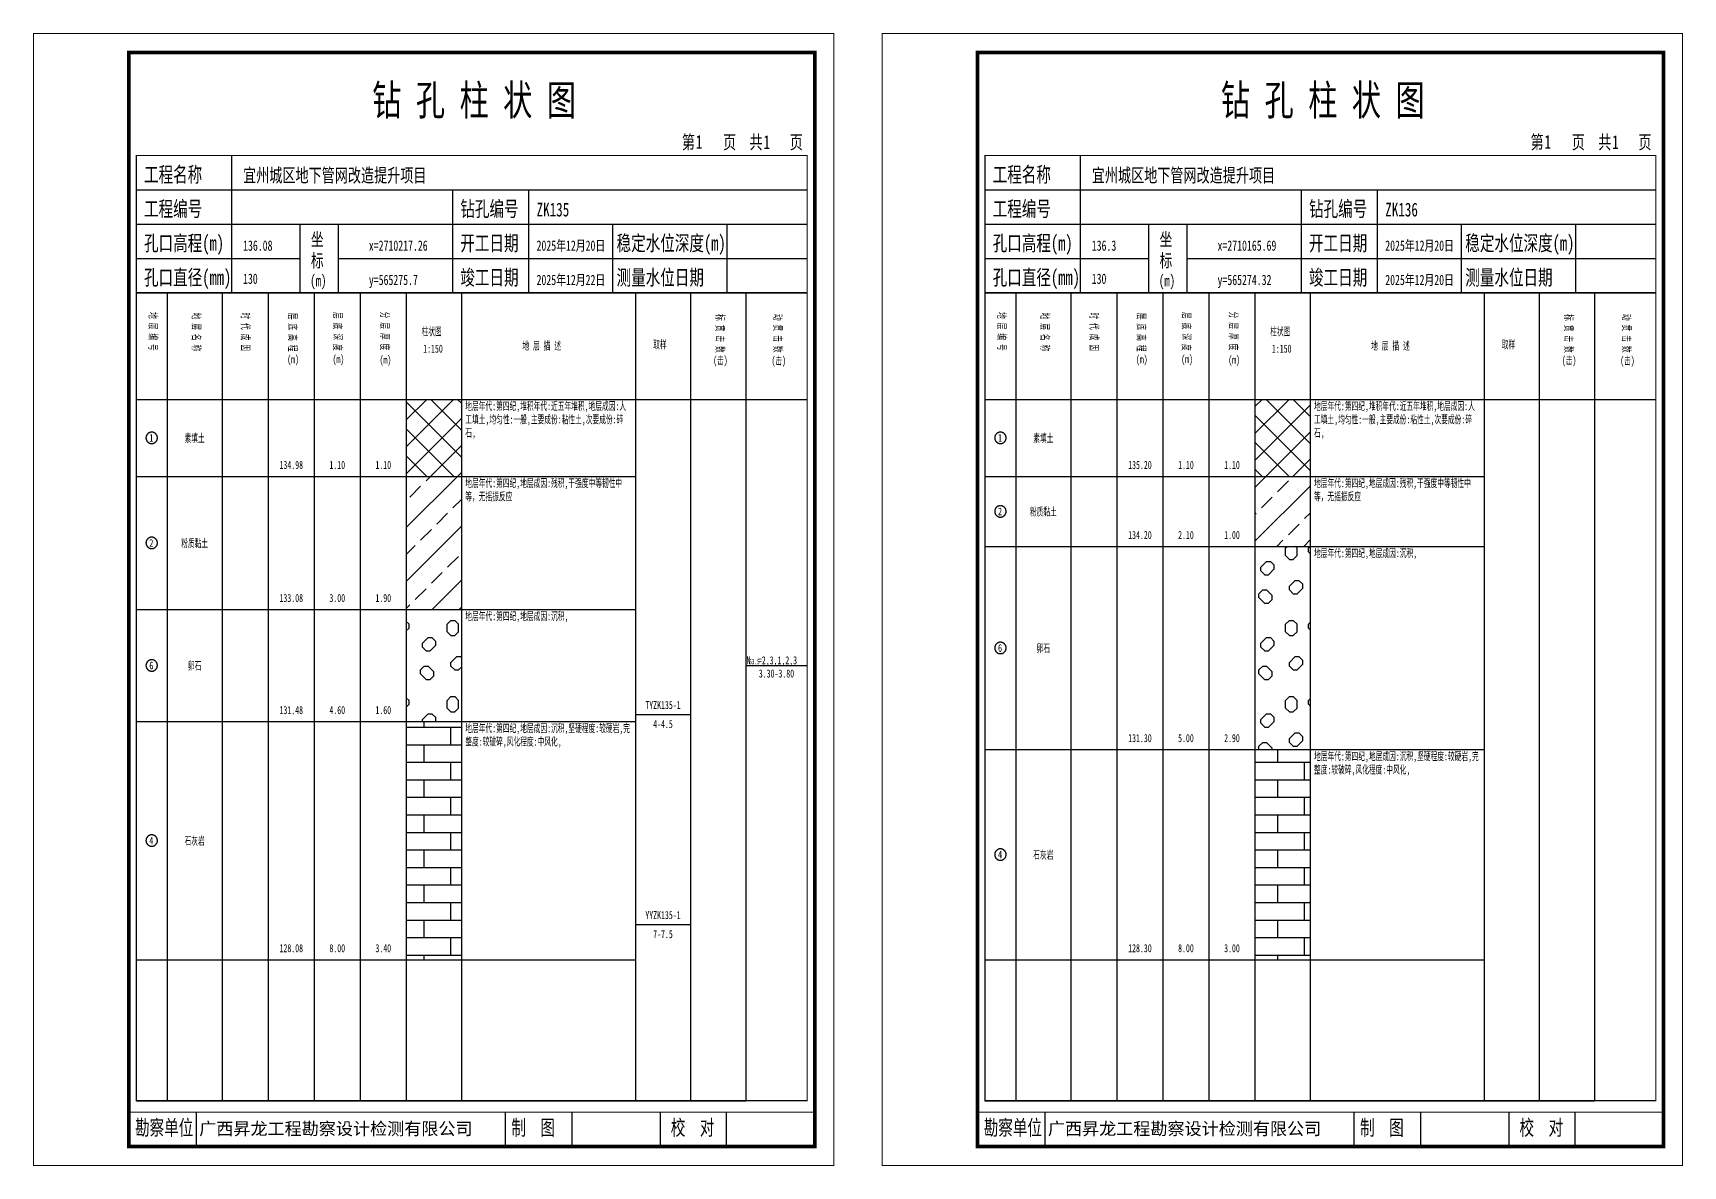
# Model space of a CAD drawing. Header units: millimetres. Extents: x 0 to 2711117, y 0 to 567555.
# Drawn here: x 35184.3 to 35617.3, y -0.1 to 297.1 of the extents above; entities that cross this region are included whole.
import ezdxf
from ezdxf.enums import TextEntityAlignment as Align

# ---------------------------------------------------------------- set-up
doc = ezdxf.new("R2010")
doc.units = ezdxf.units.MM
doc.layers.add('GICAD_POU_TEXTS', color=7, linetype='Continuous')
doc.layers.add('勘察点图例', color=7, linetype='Continuous')
doc.styles.add('HEAD_FONT', font='simfang.ttf', dxfattribs={"width": 0.6})
doc.styles.add('HEAD_FONT2', font='simfang.ttf', dxfattribs={"width": 0.6})
doc.styles.add('HT', font='simhei.ttf')
doc.styles.add('LZ_FONT', font='simfang.ttf', dxfattribs={"width": 0.7, "height": 8})
doc.styles.add('成果图图块', font='simfang.ttf', dxfattribs={"height": 2.5})
doc.styles.add('成果图表体', font='simfang.ttf', dxfattribs={"width": 0.6, "height": 2.1})
pattern_1 = [(45, (0, 0), (-3.5355339, 3.5355339), []), (135, (0, 0), (-3.5355339, -3.5355339), [])]
pattern_2 = [(45, (0, 0), (-7.0710678, 7.0710678), []), (45, (7.071, 0), (-7.0710678, 7.0710678), [4, -2])]
pattern_3 = [(0, (0, 0), (0, 20), [2, -18]), (45, (2, 0), (-20.0000005, 2e-15), [1.414214, -26.870058]), (135, (0, 0), (-2e-15, -20.0000005), [1.414214, -26.870058]), (90, (-1, 1), (-20, 1e-15), [1, -19]), (135, (7.5, 7.5), (-2e-15, -20.0000005), [2.12132, -26.162951]), (90, (3, 1), (-20, 1e-15), [1, -19]), (45, (-1, 2), (-20.0000005, 2e-15), [1.414214, -26.870058]), (0, (0, 3), (0, 20), [2, -18]), (135, (3, 2), (-2e-15, -20.0000005), [1.414214, -26.870058]), (45, (15, -1), (-20.0000005, 2e-15), [1.414214, -26.870058]), (90, (16, 0), (-20, 1e-15), [2, -18]), (135, (16, 2), (-2e-15, -20.0000005), [1.414214, -26.870058]), (0, (14, -1), (0, 20), [1, -19]), (0, (14, 3), (0, 20), [1, -19]), (135, (14, -1), (-2e-15, -20.0000005), [1.414214, -26.870058]), (90, (13, 0), (-20, 1e-15), [2, -18]), (45, (13, 2), (-20.0000005, 2e-15), [1.414214, -26.870058]), (0, (7.5, 7.5), (0, 20), [1, -19]), (45, (8.5, 7.5), (-20.0000005, 2e-15), [1.414214, -26.870058]), (90, (9.5, 8.5), (-20, 1e-15), [1, -19]), (135, (9.5, 9.5), (-2e-15, -20.0000005), [2.12132, -26.162951]), (0, (7, 11), (0, 20), [1, -19]), (90, (6, 9), (-20, 1e-15), [1, -19]), (45, (6, 10), (-20.0000005, 2e-15), [1.414214, -26.870058]), (0, (15, 10), (0, 20), [1, -19]), (45, (16, 10), (-20.0000005, 2e-15), [2.12132, -26.162951]), (90, (17.5, 11.5), (-20, 1e-15), [1, -19]), (135, (15, 10), (-2e-15, -20.0000005), [1.414214, -26.870058]), (90, (14, 11), (-20, 1e-15), [1, -19]), (45, (14, 12), (-20.0000005, 2e-15), [2.12132, -26.162951]), (0, (15.5, 13.5), (0, 20), [1, -19]), (135, (17.5, 12.5), (-2e-15, -20.0000005), [1.414214, -26.870058]), (0, (7.5, 15), (0, 20), [1, -19]), (135, (7.5, 15), (-2e-15, -20.0000005), [1.414214, -26.870058]), (90, (6.5, 16), (-20, 1e-15), [1, -19]), (45, (6.5, 17), (-20.0000005, 2e-15), [2.12132, -26.162951]), (0, (8, 18.5), (0, 20), [1, -19]), (135, (10, 17.5), (-2e-15, -20.0000005), [1.414214, -26.870058]), (90, (10, 16.5), (-20, 1e-15), [1, -19]), (45, (8.5, 15), (-20.0000005, 2e-15), [2.12132, -26.162951])]
pattern_4 = [(0, (0, 0), (0, 4.6), []), (90, (0, 0), (-7, 4.6), [4.6, -4.6])]

# ---------------------------------------------------------------- blocks, each defined once
blk = doc.blocks.new('ZK135')
for p, q in [((52, 229), (52, 265)), ((27, 256), (203, 256)), ((110, 229), (110, 256)), ((130, 229), (130, 256)), ((27, 247), (203, 247)), ((70, 229), (70, 247)), ((80, 229), (80, 247)), ((152, 229), (152, 247)), ((182, 229), (182, 247)), ((27, 238), (70, 238)), ((80, 238), (203, 238)), ((27, 229), (35.05, 229)), ((35.05, 229), (35.05, 17)), ((35.05, 229), (49.53, 229)), ((49.53, 229), (49.53, 17)), ((49.53, 229), (61.6, 229)), ((61.6, 229), (61.6, 17)), ((61.6, 229), (73.68, 229)), ((73.68, 229), (73.68, 17)), ((73.68, 229), (85.75, 229)), ((85.75, 229), (85.75, 17)), ((85.75, 229), (97.82, 229)), ((97.82, 229), (97.82, 17)), ((97.82, 229), (112.3, 229)), ((112.3, 229), (112.3, 17)), ((112.3, 229), (157.93, 229)), ((157.93, 229), (157.93, 17)), ((157.93, 229), (172.42, 229)), ((172.42, 229), (172.42, 17)), ((172.42, 229), (186.9, 229)), ((186.9, 229), (186.9, 17)), ((186.9, 229), (203, 229)), ((27, 201), (203, 201)), ((27, 17), (35.05, 17)), ((35.05, 17), (49.53, 17)), ((42.74, 4.95), (42.74, 13.95)), ((42.74, 4.95), (42.74, 13.95)), ((49.53, 17), (61.6, 17)), ((61.6, 17), (73.68, 17)), ((73.68, 17), (85.75, 17)), ((85.75, 17), (97.82, 17)), ((97.82, 17), (112.3, 17)), ((112.3, 17), (157.93, 17)), ((123.83, 4.95), (123.83, 13.95)), ((141.38, 4.95), (141.38, 13.95)), ((157.93, 17), (172.42, 17)), ((164.48, 4.95), (164.48, 13.95)), ((172.42, 17), (186.9, 17)), ((181.84, 4.95), (181.84, 13.95)), ((181.84, 4.95), (181.84, 13.95))]:
    blk.add_line(p, q)
for points, const_width in [([(0, 0), (210, 0), (210, 297), (0, 297)], 0.25), ([(25, 5), (205, 5), (205, 292), (25, 292)], 1), ([(27, 265), (203, 265), (203, 17), (27, 17)], 0.3)]:
    blk.add_lwpolyline(points, close=True, dxfattribs=dict(const_width=const_width))
at = {"const_width": 0.3}
for points in [[(27, 229), (203, 229)], [(25, 14), (205, 14)]]:
    blk.add_lwpolyline(points, dxfattribs=at)
at = {"style": 'LZ_FONT', "width": 0.7}
for s, height, p in [('钻 孔 柱 状 图', 8, (88.9, 275.54)), ('第', 3.6, (170.12, 266.7)), ('1', 3.6, (173.78, 266.75)), ('页', 3.6, (180.96, 266.7)), ('共', 3.6, (187.88, 266.7)), ('1', 3.6, (191.54, 266.7)), ('页', 3.6, (198.44, 266.7)), ('工程名称', 4, (29, 258)), ('宜州城区地下管网改造提升项目', 3.6, (55, 258)), ('工程编号', 4, (29, 249)), ('钻孔编号', 4, (112, 249)), ('ZK135', 3.6, (132, 249)), ('孔口高程(m)', 4, (29, 240)), ('136.08', 2.7, (55, 240)), ('坐', 3.5, (72.79, 241.24)), ('x=2710217.26', 2.7, (88, 240)), ('开工日期', 4, (112, 240)), ('2025年12月20日', 2.7, (132, 240)), ('稳定水位深度(m)', 4, (153, 240)), ('标', 3.5, (72.79, 235.7)), ('孔口直径(mm)', 4, (29, 231)), ('130', 2.7, (54.98, 231.31)), ('(m) ', 3, (72.59, 230.65)), ('竣工日期', 4, (112, 231)), ('2025年12月22日', 2.7, (132, 231)), ('测量水位日期', 4, (153, 231)), ('y=565275.7', 2.7, (88, 231)), ('勘察单位', 4, (26.65, 7.95)), ('制  图', 4, (125.4, 7.95)), ('校  对', 4, (167.22, 7.95))]:
    blk.add_text(s, height=height, dxfattribs=at).set_placement(p)
at = {"style": 'HT'}
blk.add_text('广西昇龙工程勘察设计检测有限公司', height=3.2865, dxfattribs=at).set_placement((43.48, 8.02))
at = {"char_height": 2.1, "width": 22.806, "attachment_point": 1, "rotation": 270, "style": 'HEAD_FONT'}
for s, insert in [('地 层 编 号', (32.46, 223.92)), ('地 层 名 称', (43.79, 223.76)), ('时 代 成 因', (56.67, 223.83)), ('层 底 高 程', (69.07, 223.71)), ('层 底 深 度', (80.9, 223.91)), ('分 层 厚 度', (93.26, 224.01)), ('标 贯 击 数', (181.21, 223.37)), ('动 贯 击 数', (196.38, 223.43))]:
    blk.add_mtext(s, dxfattribs=dict(at, insert=insert))
at = {"char_height": 2.1, "attachment_point": 1}
for s, insert, width, style in [('柱状图', (101.82, 219.87), 7.855, 'HEAD_FONT2'), ('取样', (162.58, 216.44), 7.855, 'HEAD_FONT2'), ('(m)', (66.58, 212.56), 4.7944, 'HEAD_FONT'), ('(m)', (78.47, 212.61), 4.7944, 'HEAD_FONT'), ('(m)', (90.81, 212.43), 4.7944, 'HEAD_FONT'), ('1:150', (102.26, 215.36), 6.9223, 'HEAD_FONT2'), ('地 层 描 述', (128.29, 216.11), 22.0781, 'HEAD_FONT2'), ('(击)', (178.33, 212.31), 7.855, 'HEAD_FONT2'), ('(击)', (193.64, 212.22), 7.855, 'HEAD_FONT2')]:
    blk.add_mtext(s, dxfattribs=dict(at, insert=insert, width=width, style=style))
blk = doc.blocks.new('ZK135_0')
at = {"color": 7}
blk.add_polyline3d([(-1.5, 0.02, 0), (-1.5, -0.06, 0), (-1.49, -0.13, 0), (-1.48, -0.2, 0), (-1.47, -0.28, 0), (-1.46, -0.35, 0), (-1.44, -0.42, 0), (-1.41, -0.49, 0), (-1.39, -0.56, 0), (-1.36, -0.63, 0), (-1.32, -0.69, 0), (-1.29, -0.76, 0), (-1.25, -0.82, 0), (-1.2, -0.88, 0), (-1.16, -0.94, 0), (-1.11, -0.99, 0), (-1.06, -1.04, 0), (-1.01, -1.1, 0), (-0.95, -1.14, 0), (-0.89, -1.19, 0), (-0.83, -1.23, 0), (-0.77, -1.27, 0), (-0.71, -1.31, 0), (-0.64, -1.34, 0), (-0.57, -1.37, 0), (-0.51, -1.4, 0), (-0.44, -1.42, 0), (-0.36, -1.44, 0), (-0.29, -1.46, 0), (-0.22, -1.47, 0), (-0.15, -1.48, 0), (-0.07, -1.48, 0), (0, -1.48, 0), (0.07, -1.48, 0), (0.15, -1.48, 0), (0.22, -1.47, 0), (0.29, -1.46, 0), (0.36, -1.44, 0), (0.44, -1.42, 0), (0.51, -1.4, 0), (0.57, -1.37, 0), (0.64, -1.34, 0), (0.71, -1.31, 0), (0.77, -1.27, 0), (0.83, -1.23, 0), (0.89, -1.19, 0), (0.95, -1.14, 0), (1.01, -1.1, 0), (1.06, -1.04, 0), (1.11, -0.99, 0), (1.16, -0.94, 0), (1.2, -0.88, 0), (1.25, -0.82, 0), (1.29, -0.76, 0), (1.32, -0.69, 0), (1.36, -0.63, 0), (1.39, -0.56, 0), (1.41, -0.49, 0), (1.44, -0.42, 0), (1.46, -0.35, 0), (1.47, -0.28, 0), (1.48, -0.2, 0), (1.49, -0.13, 0), (1.5, -0.06, 0), (1.5, 0.02, 0), (1.5, 0.09, 0), (1.49, 0.16, 0), (1.48, 0.24, 0), (1.47, 0.31, 0), (1.46, 0.38, 0), (1.44, 0.45, 0), (1.41, 0.52, 0), (1.39, 0.59, 0), (1.36, 0.66, 0), (1.32, 0.72, 0), (1.29, 0.79, 0), (1.25, 0.85, 0), (1.2, 0.91, 0), (1.16, 0.97, 0), (1.11, 1.02, 0), (1.06, 1.08, 0), (1.01, 1.13, 0), (0.95, 1.18, 0), (0.89, 1.22, 0), (0.83, 1.26, 0), (0.77, 1.3, 0), (0.71, 1.34, 0), (0.64, 1.37, 0), (0.57, 1.4, 0), (0.51, 1.43, 0), (0.44, 1.45, 0), (0.36, 1.47, 0), (0.29, 1.49, 0), (0.22, 1.5, 0), (0.15, 1.51, 0), (0.07, 1.51, 0), (0, 1.52, 0), (-0.07, 1.51, 0), (-0.15, 1.51, 0), (-0.22, 1.5, 0), (-0.29, 1.49, 0), (-0.36, 1.47, 0), (-0.44, 1.45, 0), (-0.51, 1.43, 0), (-0.57, 1.4, 0), (-0.64, 1.37, 0), (-0.71, 1.34, 0), (-0.77, 1.3, 0), (-0.83, 1.26, 0), (-0.89, 1.22, 0), (-0.95, 1.18, 0), (-1.01, 1.13, 0), (-1.06, 1.08, 0), (-1.11, 1.02, 0), (-1.16, 0.97, 0), (-1.2, 0.91, 0), (-1.25, 0.85, 0), (-1.29, 0.79, 0), (-1.32, 0.72, 0), (-1.36, 0.66, 0), (-1.39, 0.59, 0), (-1.41, 0.52, 0), (-1.44, 0.45, 0), (-1.46, 0.38, 0), (-1.47, 0.31, 0), (-1.48, 0.24, 0), (-1.49, 0.16, 0), (-1.5, 0.09, 0), (-1.5, 0.02, 0)], dxfattribs=at)
at = {"layer": 'GICAD_POU_TEXTS', "color": 7, "style": '成果图图块', "width": 0.7}
blk.add_text('1', height=2, dxfattribs=at).set_placement((-0.09, -0.99), align=Align.CENTER)
blk = doc.blocks.new('ZK135_1')
at = {"color": 7}
blk.add_polyline3d([(-1.5, 0.02, 0), (-1.5, -0.06, 0), (-1.49, -0.13, 0), (-1.48, -0.2, 0), (-1.47, -0.28, 0), (-1.46, -0.35, 0), (-1.44, -0.42, 0), (-1.41, -0.49, 0), (-1.39, -0.56, 0), (-1.36, -0.63, 0), (-1.32, -0.69, 0), (-1.29, -0.76, 0), (-1.25, -0.82, 0), (-1.2, -0.88, 0), (-1.16, -0.94, 0), (-1.11, -0.99, 0), (-1.06, -1.04, 0), (-1.01, -1.1, 0), (-0.95, -1.14, 0), (-0.89, -1.19, 0), (-0.83, -1.23, 0), (-0.77, -1.27, 0), (-0.71, -1.31, 0), (-0.64, -1.34, 0), (-0.57, -1.37, 0), (-0.51, -1.4, 0), (-0.44, -1.42, 0), (-0.36, -1.44, 0), (-0.29, -1.46, 0), (-0.22, -1.47, 0), (-0.15, -1.48, 0), (-0.07, -1.48, 0), (0, -1.48, 0), (0.07, -1.48, 0), (0.15, -1.48, 0), (0.22, -1.47, 0), (0.29, -1.46, 0), (0.36, -1.44, 0), (0.44, -1.42, 0), (0.51, -1.4, 0), (0.57, -1.37, 0), (0.64, -1.34, 0), (0.71, -1.31, 0), (0.77, -1.27, 0), (0.83, -1.23, 0), (0.89, -1.19, 0), (0.95, -1.14, 0), (1.01, -1.1, 0), (1.06, -1.04, 0), (1.11, -0.99, 0), (1.16, -0.94, 0), (1.2, -0.88, 0), (1.25, -0.82, 0), (1.29, -0.76, 0), (1.32, -0.69, 0), (1.36, -0.63, 0), (1.39, -0.56, 0), (1.41, -0.49, 0), (1.44, -0.42, 0), (1.46, -0.35, 0), (1.47, -0.28, 0), (1.48, -0.2, 0), (1.49, -0.13, 0), (1.5, -0.06, 0), (1.5, 0.02, 0), (1.5, 0.09, 0), (1.49, 0.16, 0), (1.48, 0.24, 0), (1.47, 0.31, 0), (1.46, 0.38, 0), (1.44, 0.45, 0), (1.41, 0.52, 0), (1.39, 0.59, 0), (1.36, 0.66, 0), (1.32, 0.72, 0), (1.29, 0.79, 0), (1.25, 0.85, 0), (1.2, 0.91, 0), (1.16, 0.97, 0), (1.11, 1.02, 0), (1.06, 1.08, 0), (1.01, 1.13, 0), (0.95, 1.18, 0), (0.89, 1.22, 0), (0.83, 1.26, 0), (0.77, 1.3, 0), (0.71, 1.34, 0), (0.64, 1.37, 0), (0.57, 1.4, 0), (0.51, 1.43, 0), (0.44, 1.45, 0), (0.36, 1.47, 0), (0.29, 1.49, 0), (0.22, 1.5, 0), (0.15, 1.51, 0), (0.07, 1.51, 0), (0, 1.52, 0), (-0.07, 1.51, 0), (-0.15, 1.51, 0), (-0.22, 1.5, 0), (-0.29, 1.49, 0), (-0.36, 1.47, 0), (-0.44, 1.45, 0), (-0.51, 1.43, 0), (-0.57, 1.4, 0), (-0.64, 1.37, 0), (-0.71, 1.34, 0), (-0.77, 1.3, 0), (-0.83, 1.26, 0), (-0.89, 1.22, 0), (-0.95, 1.18, 0), (-1.01, 1.13, 0), (-1.06, 1.08, 0), (-1.11, 1.02, 0), (-1.16, 0.97, 0), (-1.2, 0.91, 0), (-1.25, 0.85, 0), (-1.29, 0.79, 0), (-1.32, 0.72, 0), (-1.36, 0.66, 0), (-1.39, 0.59, 0), (-1.41, 0.52, 0), (-1.44, 0.45, 0), (-1.46, 0.38, 0), (-1.47, 0.31, 0), (-1.48, 0.24, 0), (-1.49, 0.16, 0), (-1.5, 0.09, 0), (-1.5, 0.02, 0)], dxfattribs=at)
at = {"layer": 'GICAD_POU_TEXTS', "color": 7, "style": '成果图图块', "width": 0.7}
blk.add_text('2', height=2, dxfattribs=at).set_placement((-0.09, -0.99), align=Align.CENTER)
blk = doc.blocks.new('ZK135_2')
at = {"color": 7}
blk.add_polyline3d([(-1.5, 0.02, 0), (-1.5, -0.06, 0), (-1.49, -0.13, 0), (-1.48, -0.2, 0), (-1.47, -0.28, 0), (-1.46, -0.35, 0), (-1.44, -0.42, 0), (-1.41, -0.49, 0), (-1.39, -0.56, 0), (-1.36, -0.63, 0), (-1.32, -0.69, 0), (-1.29, -0.76, 0), (-1.25, -0.82, 0), (-1.2, -0.88, 0), (-1.16, -0.94, 0), (-1.11, -0.99, 0), (-1.06, -1.04, 0), (-1.01, -1.1, 0), (-0.95, -1.14, 0), (-0.89, -1.19, 0), (-0.83, -1.23, 0), (-0.77, -1.27, 0), (-0.71, -1.31, 0), (-0.64, -1.34, 0), (-0.57, -1.37, 0), (-0.51, -1.4, 0), (-0.44, -1.42, 0), (-0.36, -1.44, 0), (-0.29, -1.46, 0), (-0.22, -1.47, 0), (-0.15, -1.48, 0), (-0.07, -1.48, 0), (0, -1.48, 0), (0.07, -1.48, 0), (0.15, -1.48, 0), (0.22, -1.47, 0), (0.29, -1.46, 0), (0.36, -1.44, 0), (0.44, -1.42, 0), (0.51, -1.4, 0), (0.57, -1.37, 0), (0.64, -1.34, 0), (0.71, -1.31, 0), (0.77, -1.27, 0), (0.83, -1.23, 0), (0.89, -1.19, 0), (0.95, -1.14, 0), (1.01, -1.1, 0), (1.06, -1.04, 0), (1.11, -0.99, 0), (1.16, -0.94, 0), (1.2, -0.88, 0), (1.25, -0.82, 0), (1.29, -0.76, 0), (1.32, -0.69, 0), (1.36, -0.63, 0), (1.39, -0.56, 0), (1.41, -0.49, 0), (1.44, -0.42, 0), (1.46, -0.35, 0), (1.47, -0.28, 0), (1.48, -0.2, 0), (1.49, -0.13, 0), (1.5, -0.06, 0), (1.5, 0.02, 0), (1.5, 0.09, 0), (1.49, 0.16, 0), (1.48, 0.24, 0), (1.47, 0.31, 0), (1.46, 0.38, 0), (1.44, 0.45, 0), (1.41, 0.52, 0), (1.39, 0.59, 0), (1.36, 0.66, 0), (1.32, 0.72, 0), (1.29, 0.79, 0), (1.25, 0.85, 0), (1.2, 0.91, 0), (1.16, 0.97, 0), (1.11, 1.02, 0), (1.06, 1.08, 0), (1.01, 1.13, 0), (0.95, 1.18, 0), (0.89, 1.22, 0), (0.83, 1.26, 0), (0.77, 1.3, 0), (0.71, 1.34, 0), (0.64, 1.37, 0), (0.57, 1.4, 0), (0.51, 1.43, 0), (0.44, 1.45, 0), (0.36, 1.47, 0), (0.29, 1.49, 0), (0.22, 1.5, 0), (0.15, 1.51, 0), (0.07, 1.51, 0), (0, 1.52, 0), (-0.07, 1.51, 0), (-0.15, 1.51, 0), (-0.22, 1.5, 0), (-0.29, 1.49, 0), (-0.36, 1.47, 0), (-0.44, 1.45, 0), (-0.51, 1.43, 0), (-0.57, 1.4, 0), (-0.64, 1.37, 0), (-0.71, 1.34, 0), (-0.77, 1.3, 0), (-0.83, 1.26, 0), (-0.89, 1.22, 0), (-0.95, 1.18, 0), (-1.01, 1.13, 0), (-1.06, 1.08, 0), (-1.11, 1.02, 0), (-1.16, 0.97, 0), (-1.2, 0.91, 0), (-1.25, 0.85, 0), (-1.29, 0.79, 0), (-1.32, 0.72, 0), (-1.36, 0.66, 0), (-1.39, 0.59, 0), (-1.41, 0.52, 0), (-1.44, 0.45, 0), (-1.46, 0.38, 0), (-1.47, 0.31, 0), (-1.48, 0.24, 0), (-1.49, 0.16, 0), (-1.5, 0.09, 0), (-1.5, 0.02, 0)], dxfattribs=at)
at = {"layer": 'GICAD_POU_TEXTS', "color": 7, "style": '成果图图块', "width": 0.7}
blk.add_text('6', height=2, dxfattribs=at).set_placement((-0.09, -0.99), align=Align.CENTER)
blk = doc.blocks.new('ZK135_3')
at = {"color": 7}
blk.add_polyline3d([(-1.5, 0.02, 0), (-1.5, -0.06, 0), (-1.49, -0.13, 0), (-1.48, -0.2, 0), (-1.47, -0.28, 0), (-1.46, -0.35, 0), (-1.44, -0.42, 0), (-1.41, -0.49, 0), (-1.39, -0.56, 0), (-1.36, -0.63, 0), (-1.32, -0.69, 0), (-1.29, -0.76, 0), (-1.25, -0.82, 0), (-1.2, -0.88, 0), (-1.16, -0.94, 0), (-1.11, -0.99, 0), (-1.06, -1.04, 0), (-1.01, -1.1, 0), (-0.95, -1.14, 0), (-0.89, -1.19, 0), (-0.83, -1.23, 0), (-0.77, -1.27, 0), (-0.71, -1.31, 0), (-0.64, -1.34, 0), (-0.57, -1.37, 0), (-0.51, -1.4, 0), (-0.44, -1.42, 0), (-0.36, -1.44, 0), (-0.29, -1.46, 0), (-0.22, -1.47, 0), (-0.15, -1.48, 0), (-0.07, -1.48, 0), (0, -1.48, 0), (0.07, -1.48, 0), (0.15, -1.48, 0), (0.22, -1.47, 0), (0.29, -1.46, 0), (0.36, -1.44, 0), (0.44, -1.42, 0), (0.51, -1.4, 0), (0.57, -1.37, 0), (0.64, -1.34, 0), (0.71, -1.31, 0), (0.77, -1.27, 0), (0.83, -1.23, 0), (0.89, -1.19, 0), (0.95, -1.14, 0), (1.01, -1.1, 0), (1.06, -1.04, 0), (1.11, -0.99, 0), (1.16, -0.94, 0), (1.2, -0.88, 0), (1.25, -0.82, 0), (1.29, -0.76, 0), (1.32, -0.69, 0), (1.36, -0.63, 0), (1.39, -0.56, 0), (1.41, -0.49, 0), (1.44, -0.42, 0), (1.46, -0.35, 0), (1.47, -0.28, 0), (1.48, -0.2, 0), (1.49, -0.13, 0), (1.5, -0.06, 0), (1.5, 0.02, 0), (1.5, 0.09, 0), (1.49, 0.16, 0), (1.48, 0.24, 0), (1.47, 0.31, 0), (1.46, 0.38, 0), (1.44, 0.45, 0), (1.41, 0.52, 0), (1.39, 0.59, 0), (1.36, 0.66, 0), (1.32, 0.72, 0), (1.29, 0.79, 0), (1.25, 0.85, 0), (1.2, 0.91, 0), (1.16, 0.97, 0), (1.11, 1.02, 0), (1.06, 1.08, 0), (1.01, 1.13, 0), (0.95, 1.18, 0), (0.89, 1.22, 0), (0.83, 1.26, 0), (0.77, 1.3, 0), (0.71, 1.34, 0), (0.64, 1.37, 0), (0.57, 1.4, 0), (0.51, 1.43, 0), (0.44, 1.45, 0), (0.36, 1.47, 0), (0.29, 1.49, 0), (0.22, 1.5, 0), (0.15, 1.51, 0), (0.07, 1.51, 0), (0, 1.52, 0), (-0.07, 1.51, 0), (-0.15, 1.51, 0), (-0.22, 1.5, 0), (-0.29, 1.49, 0), (-0.36, 1.47, 0), (-0.44, 1.45, 0), (-0.51, 1.43, 0), (-0.57, 1.4, 0), (-0.64, 1.37, 0), (-0.71, 1.34, 0), (-0.77, 1.3, 0), (-0.83, 1.26, 0), (-0.89, 1.22, 0), (-0.95, 1.18, 0), (-1.01, 1.13, 0), (-1.06, 1.08, 0), (-1.11, 1.02, 0), (-1.16, 0.97, 0), (-1.2, 0.91, 0), (-1.25, 0.85, 0), (-1.29, 0.79, 0), (-1.32, 0.72, 0), (-1.36, 0.66, 0), (-1.39, 0.59, 0), (-1.41, 0.52, 0), (-1.44, 0.45, 0), (-1.46, 0.38, 0), (-1.47, 0.31, 0), (-1.48, 0.24, 0), (-1.49, 0.16, 0), (-1.5, 0.09, 0), (-1.5, 0.02, 0)], dxfattribs=at)
at = {"layer": 'GICAD_POU_TEXTS', "color": 7, "style": '成果图图块', "width": 0.7}
blk.add_text('4', height=2, dxfattribs=at).set_placement((-0.09, -0.99), align=Align.CENTER)
blk = doc.blocks.new('ZK136')
for p, q in [((52, 229), (52, 265)), ((27, 256), (203, 256)), ((110, 229), (110, 256)), ((130, 229), (130, 256)), ((27, 247), (203, 247)), ((70, 229), (70, 247)), ((80, 229), (80, 247)), ((152, 229), (152, 247)), ((182, 229), (182, 247)), ((27, 238), (70, 238)), ((80, 238), (203, 238)), ((27, 229), (35.05, 229)), ((35.05, 229), (35.05, 17)), ((35.05, 229), (49.53, 229)), ((49.53, 229), (49.53, 17)), ((49.53, 229), (61.6, 229)), ((61.6, 229), (61.6, 17)), ((61.6, 229), (73.68, 229)), ((73.68, 229), (73.68, 17)), ((73.68, 229), (85.75, 229)), ((85.75, 229), (85.75, 17)), ((85.75, 229), (97.82, 229)), ((97.82, 229), (97.82, 17)), ((97.82, 229), (112.3, 229)), ((112.3, 229), (112.3, 17)), ((112.3, 229), (157.93, 229)), ((157.93, 229), (157.93, 17)), ((157.93, 229), (172.42, 229)), ((172.42, 229), (172.42, 17)), ((172.42, 229), (186.9, 229)), ((186.9, 229), (186.9, 17)), ((186.9, 229), (203, 229)), ((27, 201), (203, 201)), ((27, 17), (35.05, 17)), ((35.05, 17), (49.53, 17)), ((42.74, 4.95), (42.74, 13.95)), ((42.74, 4.95), (42.74, 13.95)), ((49.53, 17), (61.6, 17)), ((61.6, 17), (73.68, 17)), ((73.68, 17), (85.75, 17)), ((85.75, 17), (97.82, 17)), ((97.82, 17), (112.3, 17)), ((112.3, 17), (157.93, 17)), ((123.83, 4.95), (123.83, 13.95)), ((141.38, 4.95), (141.38, 13.95)), ((157.93, 17), (172.42, 17)), ((164.48, 4.95), (164.48, 13.95)), ((172.42, 17), (186.9, 17)), ((181.84, 4.95), (181.84, 13.95)), ((181.84, 4.95), (181.84, 13.95))]:
    blk.add_line(p, q)
for points, const_width in [([(0, 0), (210, 0), (210, 297), (0, 297)], 0.25), ([(25, 5), (205, 5), (205, 292), (25, 292)], 1), ([(27, 265), (203, 265), (203, 17), (27, 17)], 0.3)]:
    blk.add_lwpolyline(points, close=True, dxfattribs=dict(const_width=const_width))
at = {"const_width": 0.3}
for points in [[(27, 229), (203, 229)], [(25, 14), (205, 14)]]:
    blk.add_lwpolyline(points, dxfattribs=at)
at = {"style": 'LZ_FONT', "width": 0.7}
for s, height, p in [('钻 孔 柱 状 图', 8, (88.9, 275.54)), ('第', 3.6, (170.12, 266.7)), ('1', 3.6, (173.78, 266.75)), ('页', 3.6, (180.96, 266.7)), ('共', 3.6, (187.88, 266.7)), ('1', 3.6, (191.54, 266.7)), ('页', 3.6, (198.44, 266.7)), ('工程名称', 4, (29, 258)), ('宜州城区地下管网改造提升项目', 3.6, (55, 258)), ('工程编号', 4, (29, 249)), ('钻孔编号', 4, (112, 249)), ('ZK136', 3.6, (132, 249)), ('孔口高程(m)', 4, (29, 240)), ('136.3', 2.7, (55, 240)), ('坐', 3.5, (72.79, 241.24)), ('x=2710165.69', 2.7, (88, 240)), ('开工日期', 4, (112, 240)), ('2025年12月20日', 2.7, (132, 240)), ('稳定水位深度(m)', 4, (153, 240)), ('标', 3.5, (72.79, 235.7)), ('孔口直径(mm)', 4, (29, 231)), ('130', 2.7, (54.98, 231.31)), ('(m) ', 3, (72.59, 230.65)), ('竣工日期', 4, (112, 231)), ('2025年12月20日', 2.7, (132, 231)), ('测量水位日期', 4, (153, 231)), ('y=565274.32', 2.7, (88, 231)), ('勘察单位', 4, (26.65, 7.95)), ('制  图', 4, (125.4, 7.95)), ('校  对', 4, (167.22, 7.95))]:
    blk.add_text(s, height=height, dxfattribs=at).set_placement(p)
at = {"style": 'HT'}
blk.add_text('广西昇龙工程勘察设计检测有限公司', height=3.2865, dxfattribs=at).set_placement((43.48, 8.02))
at = {"char_height": 2.1, "width": 22.806, "attachment_point": 1, "rotation": 270, "style": 'HEAD_FONT'}
for s, insert in [('地 层 编 号', (32.46, 223.92)), ('地 层 名 称', (43.79, 223.76)), ('时 代 成 因', (56.67, 223.83)), ('层 底 高 程', (69.07, 223.71)), ('层 底 深 度', (80.9, 223.91)), ('分 层 厚 度', (93.26, 224.01)), ('标 贯 击 数', (181.21, 223.37)), ('动 贯 击 数', (196.38, 223.43))]:
    blk.add_mtext(s, dxfattribs=dict(at, insert=insert))
at = {"char_height": 2.1, "attachment_point": 1}
for s, insert, width, style in [('柱状图', (101.82, 219.87), 7.855, 'HEAD_FONT2'), ('取样', (162.58, 216.44), 7.855, 'HEAD_FONT2'), ('(m)', (66.58, 212.56), 4.7944, 'HEAD_FONT'), ('(m)', (78.47, 212.61), 4.7944, 'HEAD_FONT'), ('(m)', (90.81, 212.43), 4.7944, 'HEAD_FONT'), ('1:150', (102.26, 215.36), 6.9223, 'HEAD_FONT2'), ('地 层 描 述', (128.29, 216.11), 22.0781, 'HEAD_FONT2'), ('(击)', (178.33, 212.31), 7.855, 'HEAD_FONT2'), ('(击)', (193.64, 212.22), 7.855, 'HEAD_FONT2')]:
    blk.add_mtext(s, dxfattribs=dict(at, insert=insert, width=width, style=style))
blk = doc.blocks.new('ZK136_0')
at = {"color": 7}
blk.add_polyline3d([(-1.5, 0.02, 0), (-1.5, -0.06, 0), (-1.49, -0.13, 0), (-1.48, -0.2, 0), (-1.47, -0.28, 0), (-1.46, -0.35, 0), (-1.44, -0.42, 0), (-1.41, -0.49, 0), (-1.39, -0.56, 0), (-1.36, -0.63, 0), (-1.32, -0.69, 0), (-1.29, -0.76, 0), (-1.25, -0.82, 0), (-1.2, -0.88, 0), (-1.16, -0.94, 0), (-1.11, -0.99, 0), (-1.06, -1.04, 0), (-1.01, -1.1, 0), (-0.95, -1.14, 0), (-0.89, -1.19, 0), (-0.83, -1.23, 0), (-0.77, -1.27, 0), (-0.71, -1.31, 0), (-0.64, -1.34, 0), (-0.57, -1.37, 0), (-0.51, -1.4, 0), (-0.44, -1.42, 0), (-0.36, -1.44, 0), (-0.29, -1.46, 0), (-0.22, -1.47, 0), (-0.15, -1.48, 0), (-0.07, -1.48, 0), (0, -1.48, 0), (0.07, -1.48, 0), (0.15, -1.48, 0), (0.22, -1.47, 0), (0.29, -1.46, 0), (0.36, -1.44, 0), (0.44, -1.42, 0), (0.51, -1.4, 0), (0.57, -1.37, 0), (0.64, -1.34, 0), (0.71, -1.31, 0), (0.77, -1.27, 0), (0.83, -1.23, 0), (0.89, -1.19, 0), (0.95, -1.14, 0), (1.01, -1.1, 0), (1.06, -1.04, 0), (1.11, -0.99, 0), (1.16, -0.94, 0), (1.2, -0.88, 0), (1.25, -0.82, 0), (1.29, -0.76, 0), (1.32, -0.69, 0), (1.36, -0.63, 0), (1.39, -0.56, 0), (1.41, -0.49, 0), (1.44, -0.42, 0), (1.46, -0.35, 0), (1.47, -0.28, 0), (1.48, -0.2, 0), (1.49, -0.13, 0), (1.5, -0.06, 0), (1.5, 0.02, 0), (1.5, 0.09, 0), (1.49, 0.16, 0), (1.48, 0.24, 0), (1.47, 0.31, 0), (1.46, 0.38, 0), (1.44, 0.45, 0), (1.41, 0.52, 0), (1.39, 0.59, 0), (1.36, 0.66, 0), (1.32, 0.72, 0), (1.29, 0.79, 0), (1.25, 0.85, 0), (1.2, 0.91, 0), (1.16, 0.97, 0), (1.11, 1.02, 0), (1.06, 1.08, 0), (1.01, 1.13, 0), (0.95, 1.18, 0), (0.89, 1.22, 0), (0.83, 1.26, 0), (0.77, 1.3, 0), (0.71, 1.34, 0), (0.64, 1.37, 0), (0.57, 1.4, 0), (0.51, 1.43, 0), (0.44, 1.45, 0), (0.36, 1.47, 0), (0.29, 1.49, 0), (0.22, 1.5, 0), (0.15, 1.51, 0), (0.07, 1.51, 0), (0, 1.52, 0), (-0.07, 1.51, 0), (-0.15, 1.51, 0), (-0.22, 1.5, 0), (-0.29, 1.49, 0), (-0.36, 1.47, 0), (-0.44, 1.45, 0), (-0.51, 1.43, 0), (-0.57, 1.4, 0), (-0.64, 1.37, 0), (-0.71, 1.34, 0), (-0.77, 1.3, 0), (-0.83, 1.26, 0), (-0.89, 1.22, 0), (-0.95, 1.18, 0), (-1.01, 1.13, 0), (-1.06, 1.08, 0), (-1.11, 1.02, 0), (-1.16, 0.97, 0), (-1.2, 0.91, 0), (-1.25, 0.85, 0), (-1.29, 0.79, 0), (-1.32, 0.72, 0), (-1.36, 0.66, 0), (-1.39, 0.59, 0), (-1.41, 0.52, 0), (-1.44, 0.45, 0), (-1.46, 0.38, 0), (-1.47, 0.31, 0), (-1.48, 0.24, 0), (-1.49, 0.16, 0), (-1.5, 0.09, 0), (-1.5, 0.02, 0)], dxfattribs=at)
at = {"layer": 'GICAD_POU_TEXTS', "color": 7, "style": '成果图图块', "width": 0.7}
blk.add_text('1', height=2, dxfattribs=at).set_placement((-0.09, -0.99), align=Align.CENTER)
blk = doc.blocks.new('ZK136_1')
at = {"color": 7}
blk.add_polyline3d([(-1.5, 0.02, 0), (-1.5, -0.06, 0), (-1.49, -0.13, 0), (-1.48, -0.2, 0), (-1.47, -0.28, 0), (-1.46, -0.35, 0), (-1.44, -0.42, 0), (-1.41, -0.49, 0), (-1.39, -0.56, 0), (-1.36, -0.63, 0), (-1.32, -0.69, 0), (-1.29, -0.76, 0), (-1.25, -0.82, 0), (-1.2, -0.88, 0), (-1.16, -0.94, 0), (-1.11, -0.99, 0), (-1.06, -1.04, 0), (-1.01, -1.1, 0), (-0.95, -1.14, 0), (-0.89, -1.19, 0), (-0.83, -1.23, 0), (-0.77, -1.27, 0), (-0.71, -1.31, 0), (-0.64, -1.34, 0), (-0.57, -1.37, 0), (-0.51, -1.4, 0), (-0.44, -1.42, 0), (-0.36, -1.44, 0), (-0.29, -1.46, 0), (-0.22, -1.47, 0), (-0.15, -1.48, 0), (-0.07, -1.48, 0), (0, -1.48, 0), (0.07, -1.48, 0), (0.15, -1.48, 0), (0.22, -1.47, 0), (0.29, -1.46, 0), (0.36, -1.44, 0), (0.44, -1.42, 0), (0.51, -1.4, 0), (0.57, -1.37, 0), (0.64, -1.34, 0), (0.71, -1.31, 0), (0.77, -1.27, 0), (0.83, -1.23, 0), (0.89, -1.19, 0), (0.95, -1.14, 0), (1.01, -1.1, 0), (1.06, -1.04, 0), (1.11, -0.99, 0), (1.16, -0.94, 0), (1.2, -0.88, 0), (1.25, -0.82, 0), (1.29, -0.76, 0), (1.32, -0.69, 0), (1.36, -0.63, 0), (1.39, -0.56, 0), (1.41, -0.49, 0), (1.44, -0.42, 0), (1.46, -0.35, 0), (1.47, -0.28, 0), (1.48, -0.2, 0), (1.49, -0.13, 0), (1.5, -0.06, 0), (1.5, 0.02, 0), (1.5, 0.09, 0), (1.49, 0.16, 0), (1.48, 0.24, 0), (1.47, 0.31, 0), (1.46, 0.38, 0), (1.44, 0.45, 0), (1.41, 0.52, 0), (1.39, 0.59, 0), (1.36, 0.66, 0), (1.32, 0.72, 0), (1.29, 0.79, 0), (1.25, 0.85, 0), (1.2, 0.91, 0), (1.16, 0.97, 0), (1.11, 1.02, 0), (1.06, 1.08, 0), (1.01, 1.13, 0), (0.95, 1.18, 0), (0.89, 1.22, 0), (0.83, 1.26, 0), (0.77, 1.3, 0), (0.71, 1.34, 0), (0.64, 1.37, 0), (0.57, 1.4, 0), (0.51, 1.43, 0), (0.44, 1.45, 0), (0.36, 1.47, 0), (0.29, 1.49, 0), (0.22, 1.5, 0), (0.15, 1.51, 0), (0.07, 1.51, 0), (0, 1.52, 0), (-0.07, 1.51, 0), (-0.15, 1.51, 0), (-0.22, 1.5, 0), (-0.29, 1.49, 0), (-0.36, 1.47, 0), (-0.44, 1.45, 0), (-0.51, 1.43, 0), (-0.57, 1.4, 0), (-0.64, 1.37, 0), (-0.71, 1.34, 0), (-0.77, 1.3, 0), (-0.83, 1.26, 0), (-0.89, 1.22, 0), (-0.95, 1.18, 0), (-1.01, 1.13, 0), (-1.06, 1.08, 0), (-1.11, 1.02, 0), (-1.16, 0.97, 0), (-1.2, 0.91, 0), (-1.25, 0.85, 0), (-1.29, 0.79, 0), (-1.32, 0.72, 0), (-1.36, 0.66, 0), (-1.39, 0.59, 0), (-1.41, 0.52, 0), (-1.44, 0.45, 0), (-1.46, 0.38, 0), (-1.47, 0.31, 0), (-1.48, 0.24, 0), (-1.49, 0.16, 0), (-1.5, 0.09, 0), (-1.5, 0.02, 0)], dxfattribs=at)
at = {"layer": 'GICAD_POU_TEXTS', "color": 7, "style": '成果图图块', "width": 0.7}
blk.add_text('2', height=2, dxfattribs=at).set_placement((-0.09, -0.99), align=Align.CENTER)
blk = doc.blocks.new('ZK136_2')
at = {"color": 7}
blk.add_polyline3d([(-1.5, 0.02, 0), (-1.5, -0.06, 0), (-1.49, -0.13, 0), (-1.48, -0.2, 0), (-1.47, -0.28, 0), (-1.46, -0.35, 0), (-1.44, -0.42, 0), (-1.41, -0.49, 0), (-1.39, -0.56, 0), (-1.36, -0.63, 0), (-1.32, -0.69, 0), (-1.29, -0.76, 0), (-1.25, -0.82, 0), (-1.2, -0.88, 0), (-1.16, -0.94, 0), (-1.11, -0.99, 0), (-1.06, -1.04, 0), (-1.01, -1.1, 0), (-0.95, -1.14, 0), (-0.89, -1.19, 0), (-0.83, -1.23, 0), (-0.77, -1.27, 0), (-0.71, -1.31, 0), (-0.64, -1.34, 0), (-0.57, -1.37, 0), (-0.51, -1.4, 0), (-0.44, -1.42, 0), (-0.36, -1.44, 0), (-0.29, -1.46, 0), (-0.22, -1.47, 0), (-0.15, -1.48, 0), (-0.07, -1.48, 0), (0, -1.48, 0), (0.07, -1.48, 0), (0.15, -1.48, 0), (0.22, -1.47, 0), (0.29, -1.46, 0), (0.36, -1.44, 0), (0.44, -1.42, 0), (0.51, -1.4, 0), (0.57, -1.37, 0), (0.64, -1.34, 0), (0.71, -1.31, 0), (0.77, -1.27, 0), (0.83, -1.23, 0), (0.89, -1.19, 0), (0.95, -1.14, 0), (1.01, -1.1, 0), (1.06, -1.04, 0), (1.11, -0.99, 0), (1.16, -0.94, 0), (1.2, -0.88, 0), (1.25, -0.82, 0), (1.29, -0.76, 0), (1.32, -0.69, 0), (1.36, -0.63, 0), (1.39, -0.56, 0), (1.41, -0.49, 0), (1.44, -0.42, 0), (1.46, -0.35, 0), (1.47, -0.28, 0), (1.48, -0.2, 0), (1.49, -0.13, 0), (1.5, -0.06, 0), (1.5, 0.02, 0), (1.5, 0.09, 0), (1.49, 0.16, 0), (1.48, 0.24, 0), (1.47, 0.31, 0), (1.46, 0.38, 0), (1.44, 0.45, 0), (1.41, 0.52, 0), (1.39, 0.59, 0), (1.36, 0.66, 0), (1.32, 0.72, 0), (1.29, 0.79, 0), (1.25, 0.85, 0), (1.2, 0.91, 0), (1.16, 0.97, 0), (1.11, 1.02, 0), (1.06, 1.08, 0), (1.01, 1.13, 0), (0.95, 1.18, 0), (0.89, 1.22, 0), (0.83, 1.26, 0), (0.77, 1.3, 0), (0.71, 1.34, 0), (0.64, 1.37, 0), (0.57, 1.4, 0), (0.51, 1.43, 0), (0.44, 1.45, 0), (0.36, 1.47, 0), (0.29, 1.49, 0), (0.22, 1.5, 0), (0.15, 1.51, 0), (0.07, 1.51, 0), (0, 1.52, 0), (-0.07, 1.51, 0), (-0.15, 1.51, 0), (-0.22, 1.5, 0), (-0.29, 1.49, 0), (-0.36, 1.47, 0), (-0.44, 1.45, 0), (-0.51, 1.43, 0), (-0.57, 1.4, 0), (-0.64, 1.37, 0), (-0.71, 1.34, 0), (-0.77, 1.3, 0), (-0.83, 1.26, 0), (-0.89, 1.22, 0), (-0.95, 1.18, 0), (-1.01, 1.13, 0), (-1.06, 1.08, 0), (-1.11, 1.02, 0), (-1.16, 0.97, 0), (-1.2, 0.91, 0), (-1.25, 0.85, 0), (-1.29, 0.79, 0), (-1.32, 0.72, 0), (-1.36, 0.66, 0), (-1.39, 0.59, 0), (-1.41, 0.52, 0), (-1.44, 0.45, 0), (-1.46, 0.38, 0), (-1.47, 0.31, 0), (-1.48, 0.24, 0), (-1.49, 0.16, 0), (-1.5, 0.09, 0), (-1.5, 0.02, 0)], dxfattribs=at)
at = {"layer": 'GICAD_POU_TEXTS', "color": 7, "style": '成果图图块', "width": 0.7}
blk.add_text('6', height=2, dxfattribs=at).set_placement((-0.09, -0.99), align=Align.CENTER)
blk = doc.blocks.new('ZK136_3')
at = {"color": 7}
blk.add_polyline3d([(-1.5, 0.02, 0), (-1.5, -0.06, 0), (-1.49, -0.13, 0), (-1.48, -0.2, 0), (-1.47, -0.28, 0), (-1.46, -0.35, 0), (-1.44, -0.42, 0), (-1.41, -0.49, 0), (-1.39, -0.56, 0), (-1.36, -0.63, 0), (-1.32, -0.69, 0), (-1.29, -0.76, 0), (-1.25, -0.82, 0), (-1.2, -0.88, 0), (-1.16, -0.94, 0), (-1.11, -0.99, 0), (-1.06, -1.04, 0), (-1.01, -1.1, 0), (-0.95, -1.14, 0), (-0.89, -1.19, 0), (-0.83, -1.23, 0), (-0.77, -1.27, 0), (-0.71, -1.31, 0), (-0.64, -1.34, 0), (-0.57, -1.37, 0), (-0.51, -1.4, 0), (-0.44, -1.42, 0), (-0.36, -1.44, 0), (-0.29, -1.46, 0), (-0.22, -1.47, 0), (-0.15, -1.48, 0), (-0.07, -1.48, 0), (0, -1.48, 0), (0.07, -1.48, 0), (0.15, -1.48, 0), (0.22, -1.47, 0), (0.29, -1.46, 0), (0.36, -1.44, 0), (0.44, -1.42, 0), (0.51, -1.4, 0), (0.57, -1.37, 0), (0.64, -1.34, 0), (0.71, -1.31, 0), (0.77, -1.27, 0), (0.83, -1.23, 0), (0.89, -1.19, 0), (0.95, -1.14, 0), (1.01, -1.1, 0), (1.06, -1.04, 0), (1.11, -0.99, 0), (1.16, -0.94, 0), (1.2, -0.88, 0), (1.25, -0.82, 0), (1.29, -0.76, 0), (1.32, -0.69, 0), (1.36, -0.63, 0), (1.39, -0.56, 0), (1.41, -0.49, 0), (1.44, -0.42, 0), (1.46, -0.35, 0), (1.47, -0.28, 0), (1.48, -0.2, 0), (1.49, -0.13, 0), (1.5, -0.06, 0), (1.5, 0.02, 0), (1.5, 0.09, 0), (1.49, 0.16, 0), (1.48, 0.24, 0), (1.47, 0.31, 0), (1.46, 0.38, 0), (1.44, 0.45, 0), (1.41, 0.52, 0), (1.39, 0.59, 0), (1.36, 0.66, 0), (1.32, 0.72, 0), (1.29, 0.79, 0), (1.25, 0.85, 0), (1.2, 0.91, 0), (1.16, 0.97, 0), (1.11, 1.02, 0), (1.06, 1.08, 0), (1.01, 1.13, 0), (0.95, 1.18, 0), (0.89, 1.22, 0), (0.83, 1.26, 0), (0.77, 1.3, 0), (0.71, 1.34, 0), (0.64, 1.37, 0), (0.57, 1.4, 0), (0.51, 1.43, 0), (0.44, 1.45, 0), (0.36, 1.47, 0), (0.29, 1.49, 0), (0.22, 1.5, 0), (0.15, 1.51, 0), (0.07, 1.51, 0), (0, 1.52, 0), (-0.07, 1.51, 0), (-0.15, 1.51, 0), (-0.22, 1.5, 0), (-0.29, 1.49, 0), (-0.36, 1.47, 0), (-0.44, 1.45, 0), (-0.51, 1.43, 0), (-0.57, 1.4, 0), (-0.64, 1.37, 0), (-0.71, 1.34, 0), (-0.77, 1.3, 0), (-0.83, 1.26, 0), (-0.89, 1.22, 0), (-0.95, 1.18, 0), (-1.01, 1.13, 0), (-1.06, 1.08, 0), (-1.11, 1.02, 0), (-1.16, 0.97, 0), (-1.2, 0.91, 0), (-1.25, 0.85, 0), (-1.29, 0.79, 0), (-1.32, 0.72, 0), (-1.36, 0.66, 0), (-1.39, 0.59, 0), (-1.41, 0.52, 0), (-1.44, 0.45, 0), (-1.46, 0.38, 0), (-1.47, 0.31, 0), (-1.48, 0.24, 0), (-1.49, 0.16, 0), (-1.5, 0.09, 0), (-1.5, 0.02, 0)], dxfattribs=at)
at = {"layer": 'GICAD_POU_TEXTS', "color": 7, "style": '成果图图块', "width": 0.7}
blk.add_text('4', height=2, dxfattribs=at).set_placement((-0.09, -0.99), align=Align.CENTER)

msp = doc.modelspace()

# ---------------------------------------------------------------- hatches: boundary and pattern name
at = {"layer": '勘察点图例'}
h = msp.add_hatch(dxfattribs=at)
h.set_pattern_fill('GKSTT', color=256, scale=0.5, style=0, pattern_type=2)
h.set_pattern_definition(pattern_1)
h.paths.add_polyline_path([(35282.29, 180.79), (35296.77, 180.79), (35296.77, 201), (35282.29, 201)])
h = msp.add_hatch(dxfattribs=at)
h.set_pattern_fill('GKSTT', color=256, scale=0.5, style=0, pattern_type=2)
h.set_pattern_definition(pattern_1)
h.paths.add_polyline_path([(35504.97, 180.79), (35519.46, 180.79), (35519.46, 201), (35504.97, 201)])
h = msp.add_hatch(dxfattribs=at)
h.set_pattern_fill('GKFZNT', color=256, scale=0.5, style=0, pattern_type=2)
h.set_pattern_definition(pattern_2)
h.paths.add_polyline_path([(35282.29, 145.88), (35296.77, 145.88), (35296.77, 180.79), (35282.29, 180.79)])
h = msp.add_hatch(dxfattribs=at)
h.set_pattern_fill('GKFZNT', color=256, scale=0.5, style=0, pattern_type=2)
h.set_pattern_definition(pattern_2)
h.paths.add_polyline_path([(35504.97, 162.41), (35519.46, 162.41), (35519.46, 180.79), (35504.97, 180.79)])
h = msp.add_hatch(dxfattribs=at)
h.set_pattern_fill('GKLS1', color=256, scale=0.5, style=0, pattern_type=2)
h.set_pattern_definition(pattern_3)
h.paths.add_polyline_path([(35504.97, 109.12), (35519.46, 109.12), (35519.46, 162.41), (35504.97, 162.41)])
h = msp.add_hatch(dxfattribs=at)
h.set_pattern_fill('GKLS1', color=256, scale=0.5, style=0, pattern_type=2)
h.set_pattern_definition(pattern_3)
h.paths.add_polyline_path([(35282.29, 116.47), (35296.77, 116.47), (35296.77, 145.88), (35282.29, 145.88)])
h = msp.add_hatch(dxfattribs=at)
h.set_pattern_fill('GKSHY', color=256, scale=0.5, style=0, pattern_type=2)
h.set_pattern_definition(pattern_4)
h.paths.add_polyline_path([(35282.29, 54), (35296.77, 54), (35296.77, 116.47), (35282.29, 116.47)])
h = msp.add_hatch(dxfattribs=at)
h.set_pattern_fill('GKSHY', color=256, scale=0.5, style=0, pattern_type=2)
h.set_pattern_definition(pattern_4)
h.paths.add_polyline_path([(35504.97, 54), (35519.46, 54), (35519.46, 109.12), (35504.97, 109.12)])

# ---------------------------------------------------------------- linework, layer by layer
for p, q in [((35211.47, 180.79), (35296.77, 180.79)), ((35296.77, 180.79), (35342.4, 180.79)), ((35434.15, 180.79), (35519.46, 180.79)), ((35519.46, 180.79), (35565.09, 180.79)), ((35434.15, 162.41), (35519.46, 162.41)), ((35519.46, 162.41), (35565.09, 162.41)), ((35211.47, 145.88), (35296.77, 145.88)), ((35296.77, 145.88), (35342.4, 145.88)), ((35371.37, 131.18), (35387.47, 131.18)), ((35342.4, 118.31), (35356.89, 118.31)), ((35211.47, 116.47), (35296.77, 116.47)), ((35296.77, 116.47), (35342.4, 116.47)), ((35434.15, 109.12), (35519.46, 109.12)), ((35519.46, 109.12), (35565.09, 109.12)), ((35342.4, 63.19), (35356.89, 63.19)), ((35211.47, 54), (35296.77, 54)), ((35296.77, 54), (35342.4, 54)), ((35434.15, 54), (35519.46, 54)), ((35519.46, 54), (35565.09, 54))]:
    msp.add_line(p, q, dxfattribs=at)

# ---------------------------------------------------------------- block references
for name, p in [('ZK135', (35184.47, 0)), ('ZK136', (35407.15, 0)), ('ZK135_0', (35215.49, 190.89)), ('ZK136_0', (35438.18, 190.89)), ('ZK136_1', (35438.18, 171.6)), ('ZK135_1', (35215.49, 163.33)), ('ZK136_2', (35438.18, 135.77)), ('ZK135_2', (35215.49, 131.18)), ('ZK135_3', (35215.49, 85.24)), ('ZK136_3', (35438.18, 81.56))]:
    msp.add_blockref(name, p, dxfattribs=at)

# ---------------------------------------------------------------- texts
at = {"layer": '勘察点图例', "style": '成果图表体', "width": 0.6}
for s, p in [('素填土', (35226.76, 190.89)), ('素填土', (35449.44, 190.89)), ('134.98', (35252.11, 183.79)), ('1.10', (35264.18, 183.79)), ('1.10', (35276.25, 183.79)), ('135.20', (35474.79, 183.79)), ('1.10', (35486.86, 183.79)), ('1.10', (35498.94, 183.79)), ('粉质黏土', (35449.44, 171.6)), ('粉质黏土', (35226.76, 163.33)), ('134.20', (35474.79, 165.41)), ('2.10', (35486.86, 165.41)), ('1.00', (35498.94, 165.41)), ('133.08', (35252.11, 148.88)), ('3.00', (35264.18, 148.88)), ('1.90', (35276.25, 148.88)), ('卵石', (35449.44, 135.77)), ('卵石', (35226.76, 131.18)), ('3.30-3.80', (35379.42, 129.07)), ('TYZK135-1', (35349.64, 120.81)), ('131.48', (35252.11, 119.47)), ('4.60', (35264.18, 119.47)), ('1.60', (35276.25, 119.47)), ('4-4.5', (35349.64, 115.81)), ('131.30', (35474.79, 112.12)), ('5.00', (35486.86, 112.12)), ('2.90', (35498.94, 112.12)), ('石灰岩', (35226.76, 85.24)), ('石灰岩', (35449.44, 81.56)), ('YYZK135-1', (35349.64, 65.69)), ('7-7.5', (35349.64, 60.69)), ('128.08', (35252.11, 57)), ('8.00', (35264.18, 57)), ('3.40', (35276.25, 57)), ('128.30', (35474.79, 57)), ('8.00', (35486.86, 57)), ('3.00', (35498.94, 57))]:
    msp.add_text(s, height=2.1, dxfattribs=at).set_placement(p, align=Align.MIDDLE)
for s, height, p in [('N', 2.1, (35371.57, 131.5)), ('63.5', 1.4, (35372.27, 131.5)), ('=', 2.1, (35374.57, 131.5))]:
    msp.add_text(s, height=height, dxfattribs=at).set_placement(p)
at = {"layer": '勘察点图例', "char_height": 2.1, "attachment_point": 1, "style": '成果图表体'}
for s, insert, width in [('地层年代:第四纪,堆积年代:近五年堆积,地层成因:人工填土,均匀性:一般,主要成份:粘性土,次要成份:碎石,', (35297.77, 200.3), 43.6296), ('地层年代:第四纪,堆积年代:近五年堆积,地层成因:人工填土,均匀性:一般,主要成份:粘性土,次要成份:碎石,', (35520.46, 200.3), 43.6296), ('地层年代:第四纪,地层成因:残积,干强度中等韧性中等，无摇振反应', (35297.77, 180.09), 43.6296), ('地层年代:第四纪,地层成因:残积,干强度中等韧性中等，无摇振反应', (35520.46, 180.09), 43.6296), ('地层年代:第四纪,地层成因:沉积,', (35520.46, 161.71), 43.6296), ('地层年代:第四纪,地层成因:沉积,', (35297.77, 145.18), 43.6296), ('2,3,1,2,3', (35375.57, 133.6), 4), ('地层年代:第四纪,地层成因:沉积,坚硬程度:较硬岩,完整度:较破碎,风化程度:中风化,', (35297.77, 115.78), 43.6296), ('地层年代:第四纪,地层成因:沉积,坚硬程度:较硬岩,完整度:较破碎,风化程度:中风化,', (35520.46, 108.42), 43.6296)]:
    msp.add_mtext(s, dxfattribs=dict(at, insert=insert, width=width))

doc.saveas('drawing.dxf')
